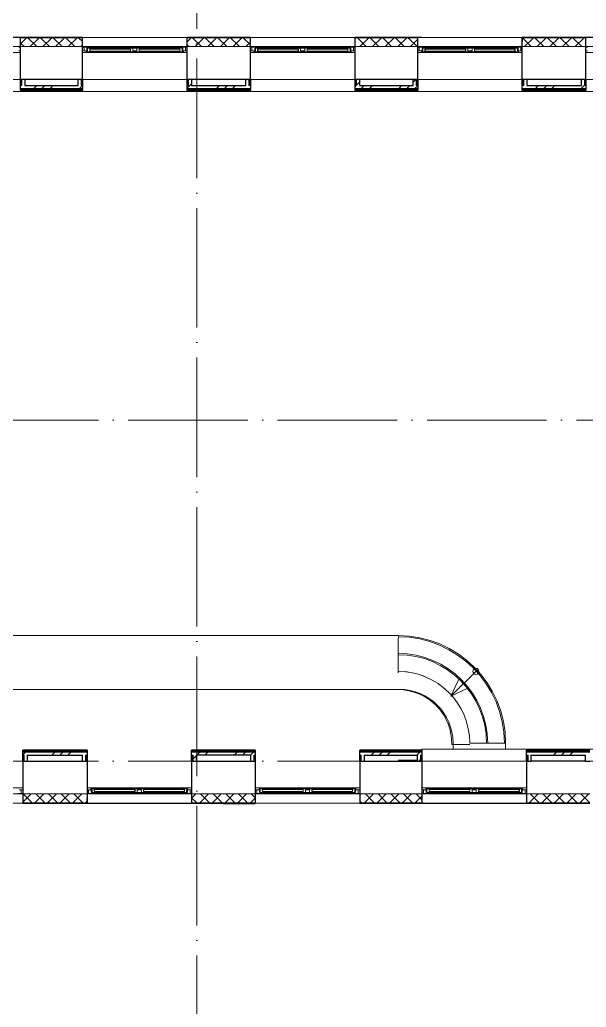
# Model space of a CAD drawing. Header units: millimetres. Extents: x -586848 to 520591, y -385801 to 675781.
# Drawn here: x 145707 to 155188, y 645554 to 662072 of the extents above; entities that cross this region are included whole.
import ezdxf

# ---------------------------------------------------------------- set-up
doc = ezdxf.new("R2010")
doc.units = ezdxf.units.MM
doc.linetypes.add('ADSK_Линия сетки', pattern=[25, 20, -2.5, 0, -2.5])
for name, color, linetype, lineweight in [('_ Окна', 7, 'Continuous', 9), ('Аннотация', 7, 'Continuous', 18), ('Лестницы', 252, 'Continuous', 9), ('Линии', 7, 'Continuous', 9), ('Ограждение', 252, 'Continuous', 9), ('Окна', 252, 'Continuous', 9), ('Оси', 252, 'Continuous', 9), ('Перекрытие', 252, 'Continuous', 18), ('Стены внутренние', 7, 'Continuous', 18), ('Стены наружные', 7, 'Continuous', 18), ('Стены штриховка', 7, 'Continuous', 9)]:
    doc.layers.add(name, color=color, linetype=linetype, lineweight=lineweight)
doc.layers.add('Узлы', color=7, linetype='Continuous')

# ---------------------------------------------------------------- blocks, each defined once
blk = doc.blocks.new('2 этаж')
at = {"layer": '_ Окна', "color": 251, "true_color": 0x636466}
for p, q in [((146521, 28901), (146496, 28901)), ((146496, 28843), (146521, 28843)), ((147586, 28901), (147561, 28901)), ((147561, 28843), (147586, 28843)), ((147586, 28843), (147586, 28901)), ((147684, 28867), (147681, 28867)), ((147681, 28867), (147681, 28835)), ((147681, 28835), (147684, 28835)), ((148361, 28867), (147684, 28867)), ((147684, 28867), (147684, 28835)), ((147684, 28835), (147684, 28867)), ((147684, 28835), (148361, 28835)), ((148361, 28835), (148361, 28867)), ((148361, 28867), (148361, 28835)), ((148364, 28867), (148361, 28867)), ((148361, 28835), (148364, 28835)), ((148364, 28835), (148364, 28867)), ((148511, 28867), (148508, 28867)), ((148508, 28867), (148508, 28835)), ((148508, 28835), (148511, 28835)), ((149188, 28867), (148511, 28867)), ((148511, 28867), (148511, 28835)), ((148511, 28835), (148511, 28867)), ((148511, 28835), (149188, 28835)), ((149188, 28835), (149188, 28867)), ((149188, 28867), (149188, 28835)), ((149191, 28867), (149188, 28867)), ((149188, 28835), (149191, 28835)), ((149191, 28835), (149191, 28867)), ((149311, 28901), (149286, 28901)), ((149286, 28901), (149286, 28843)), ((149286, 28843), (149311, 28843)), ((150396, 28901), (150371, 28901)), ((150371, 28843), (150396, 28843)), ((150396, 28843), (150396, 28901)), ((150494, 28867), (150491, 28867)), ((150491, 28867), (150491, 28835)), ((150491, 28835), (150494, 28835)), ((151171, 28867), (150494, 28867)), ((150494, 28867), (150494, 28835)), ((150494, 28835), (150494, 28867)), ((150494, 28835), (151171, 28835)), ((151171, 28835), (151171, 28867)), ((151171, 28867), (151171, 28835)), ((151174, 28867), (151171, 28867)), ((151171, 28835), (151174, 28835)), ((151174, 28835), (151174, 28867)), ((151321, 28867), (151318, 28867)), ((151318, 28867), (151318, 28835)), ((151318, 28835), (151321, 28835)), ((151998, 28867), (151321, 28867)), ((151321, 28867), (151321, 28835)), ((151321, 28835), (151321, 28867)), ((151321, 28835), (151998, 28835)), ((151998, 28835), (151998, 28867)), ((151998, 28867), (151998, 28835)), ((152001, 28867), (151998, 28867)), ((151998, 28835), (152001, 28835)), ((152001, 28835), (152001, 28867)), ((152121, 28901), (152096, 28901)), ((152096, 28901), (152096, 28843)), ((152096, 28843), (152121, 28843)), ((153196, 28901), (153171, 28901)), ((153171, 28843), (153196, 28843)), ((153196, 28843), (153196, 28901)), ((153294, 28867), (153291, 28867)), ((153291, 28867), (153291, 28835)), ((153291, 28835), (153294, 28835)), ((153971, 28867), (153294, 28867)), ((153294, 28867), (153294, 28835)), ((153294, 28835), (153294, 28867)), ((153294, 28835), (153971, 28835)), ((153971, 28835), (153971, 28867)), ((153971, 28867), (153971, 28835)), ((153974, 28867), (153971, 28867)), ((153971, 28835), (153974, 28835)), ((153974, 28835), (153974, 28867)), ((154121, 28867), (154118, 28867)), ((154118, 28867), (154118, 28835)), ((154118, 28835), (154121, 28835)), ((154798, 28867), (154121, 28867)), ((154121, 28867), (154121, 28835)), ((154121, 28835), (154121, 28867)), ((154121, 28835), (154798, 28835)), ((154798, 28835), (154798, 28867)), ((154798, 28867), (154798, 28835)), ((154801, 28867), (154798, 28867)), ((154798, 28835), (154801, 28835)), ((154801, 28835), (154801, 28867)), ((154921, 28901), (154896, 28901)), ((154896, 28901), (154896, 28843)), ((154896, 28843), (154921, 28843)), ((156011, 28901), (155986, 28901)), ((155986, 28843), (156011, 28843)), ((146561, 16479), (146536, 16479)), ((146536, 16479), (146536, 16421)), ((146536, 16421), (146561, 16421)), ((147661, 16479), (147636, 16479)), ((147636, 16421), (147661, 16421)), ((147661, 16421), (147661, 16479)), ((147759, 16487), (147756, 16487)), ((147756, 16487), (147756, 16455)), ((147756, 16455), (147759, 16455)), ((148436, 16487), (147759, 16487)), ((147759, 16487), (147759, 16455)), ((147759, 16455), (147759, 16487)), ((147759, 16455), (148436, 16455)), ((148436, 16455), (148436, 16487)), ((148436, 16487), (148436, 16455)), ((148439, 16487), (148436, 16487)), ((148436, 16455), (148439, 16455)), ((148439, 16455), (148439, 16487)), ((148586, 16487), (148583, 16487)), ((148583, 16487), (148583, 16455)), ((148583, 16455), (148586, 16455)), ((149263, 16487), (148586, 16487)), ((148586, 16487), (148586, 16455)), ((148586, 16455), (148586, 16487)), ((148586, 16455), (149263, 16455)), ((149263, 16455), (149263, 16487)), ((149263, 16487), (149263, 16455)), ((149266, 16487), (149263, 16487)), ((149263, 16455), (149266, 16455)), ((149266, 16455), (149266, 16487)), ((149386, 16479), (149361, 16479)), ((149361, 16479), (149361, 16421)), ((149361, 16421), (149386, 16421)), ((150476, 16479), (150451, 16479)), ((150451, 16421), (150476, 16421)), ((150476, 16421), (150476, 16479)), ((150574, 16487), (150571, 16487)), ((150571, 16487), (150571, 16455)), ((150571, 16455), (150574, 16455)), ((151251, 16487), (150574, 16487)), ((150574, 16487), (150574, 16455)), ((150574, 16455), (150574, 16487)), ((150574, 16455), (151251, 16455)), ((151251, 16455), (151251, 16487)), ((151251, 16487), (151251, 16455)), ((151254, 16487), (151251, 16487)), ((151251, 16455), (151254, 16455)), ((151254, 16455), (151254, 16487)), ((151401, 16487), (151398, 16487)), ((151398, 16487), (151398, 16455)), ((151398, 16455), (151401, 16455)), ((152078, 16487), (151401, 16487)), ((151401, 16487), (151401, 16455)), ((151401, 16455), (151401, 16487)), ((151401, 16455), (152078, 16455)), ((152078, 16455), (152078, 16487)), ((152078, 16487), (152078, 16455)), ((152081, 16487), (152078, 16487)), ((152078, 16455), (152081, 16455)), ((152081, 16455), (152081, 16487)), ((152201, 16479), (152176, 16479)), ((152176, 16479), (152176, 16421)), ((152176, 16421), (152201, 16421)), ((153266, 16479), (153241, 16479)), ((153241, 16421), (153266, 16421)), ((153266, 16421), (153266, 16479)), ((153364, 16487), (153361, 16487)), ((153361, 16487), (153361, 16455)), ((153361, 16455), (153364, 16455)), ((154041, 16487), (153364, 16487)), ((153364, 16487), (153364, 16455)), ((153364, 16455), (153364, 16487)), ((153364, 16455), (154041, 16455)), ((154041, 16455), (154041, 16487)), ((154041, 16487), (154041, 16455)), ((154044, 16487), (154041, 16487)), ((154041, 16455), (154044, 16455)), ((154044, 16455), (154044, 16487)), ((154191, 16487), (154188, 16487)), ((154188, 16487), (154188, 16455)), ((154188, 16455), (154191, 16455)), ((154868, 16487), (154191, 16487)), ((154191, 16487), (154191, 16455)), ((154191, 16455), (154191, 16487)), ((154191, 16455), (154868, 16455)), ((154868, 16455), (154868, 16487)), ((154868, 16487), (154868, 16455)), ((154871, 16487), (154868, 16487)), ((154868, 16455), (154871, 16455)), ((154871, 16455), (154871, 16487)), ((154991, 16479), (154966, 16479)), ((154966, 16479), (154966, 16421)), ((154966, 16421), (154991, 16421))]:
    blk.add_line(p, q, dxfattribs=at)
at = {"layer": '_ Окна', "color": 251, "lineweight": 18, "true_color": 0x636466}
for p, q in [((147645, 28901), (147586, 28901)), ((147586, 28901), (147586, 28843)), ((147586, 28843), (147624, 28843)), ((147644, 28843), (147624, 28843)), ((147624, 28843), (147624, 28826)), ((147624, 28826), (147680, 28826)), ((147632, 28843), (147632, 28884)), ((147632, 28884), (147644, 28884)), ((147644, 28884), (147644, 28843)), ((147694, 28884), (147644, 28884)), ((147650, 28884), (147645, 28901)), ((147680, 28826), (147681, 28827)), ((147681, 28835), (147681, 28867)), ((147681, 28867), (147699, 28867)), ((147699, 28835), (147681, 28835)), ((147681, 28827), (147682, 28826)), ((147682, 28826), (147697, 28826)), ((147699, 28867), (147694, 28884)), ((147697, 28826), (147699, 28835)), ((148351, 28884), (148346, 28867)), ((148346, 28867), (148364, 28867)), ((148364, 28835), (148346, 28835)), ((148346, 28835), (148348, 28826)), ((148348, 28826), (148363, 28826)), ((148401, 28884), (148351, 28884)), ((148363, 28826), (148364, 28827)), ((148364, 28867), (148364, 28835)), ((148364, 28827), (148365, 28826)), ((148365, 28826), (148421, 28826)), ((148401, 28843), (148401, 28884)), ((148421, 28843), (148401, 28843)), ((148421, 28826), (148421, 28843)), ((148471, 28843), (148451, 28843)), ((148451, 28843), (148451, 28826)), ((148451, 28826), (148507, 28826)), ((148471, 28884), (148471, 28843)), ((148521, 28884), (148471, 28884)), ((148507, 28826), (148508, 28827)), ((148508, 28835), (148508, 28867)), ((148508, 28867), (148526, 28867)), ((148526, 28835), (148508, 28835)), ((148508, 28827), (148509, 28826)), ((148509, 28826), (148524, 28826)), ((148526, 28867), (148521, 28884)), ((148524, 28826), (148526, 28835)), ((149178, 28884), (149173, 28867)), ((149173, 28867), (149191, 28867)), ((149191, 28835), (149173, 28835)), ((149173, 28835), (149175, 28826)), ((149175, 28826), (149190, 28826)), ((149228, 28884), (149178, 28884)), ((149190, 28826), (149191, 28827)), ((149191, 28867), (149191, 28835)), ((149191, 28827), (149192, 28826)), ((149192, 28826), (149248, 28826)), ((149227, 28901), (149222, 28884)), ((149286, 28901), (149227, 28901)), ((149228, 28843), (149228, 28884)), ((149228, 28884), (149240, 28884)), ((149248, 28843), (149228, 28843)), ((149240, 28884), (149240, 28843)), ((149248, 28826), (149248, 28843)), ((149248, 28843), (149286, 28843)), ((149286, 28843), (149286, 28901)), ((150455, 28901), (150396, 28901)), ((150396, 28901), (150396, 28843)), ((150396, 28843), (150434, 28843)), ((150454, 28843), (150434, 28843)), ((150434, 28843), (150434, 28826)), ((150434, 28826), (150490, 28826)), ((150442, 28843), (150442, 28884)), ((150442, 28884), (150454, 28884)), ((150454, 28884), (150454, 28843)), ((150504, 28884), (150454, 28884)), ((150460, 28884), (150455, 28901)), ((150490, 28826), (150491, 28827)), ((150491, 28835), (150491, 28867)), ((150491, 28867), (150509, 28867)), ((150509, 28835), (150491, 28835)), ((150491, 28827), (150492, 28826)), ((150492, 28826), (150507, 28826)), ((150509, 28867), (150504, 28884)), ((150507, 28826), (150509, 28835)), ((151161, 28884), (151156, 28867)), ((151156, 28867), (151174, 28867)), ((151174, 28835), (151156, 28835)), ((151156, 28835), (151158, 28826)), ((151158, 28826), (151173, 28826)), ((151211, 28884), (151161, 28884)), ((151173, 28826), (151174, 28827)), ((151174, 28867), (151174, 28835)), ((151174, 28827), (151175, 28826)), ((151175, 28826), (151231, 28826)), ((151211, 28843), (151211, 28884)), ((151231, 28843), (151211, 28843)), ((151231, 28826), (151231, 28843)), ((151281, 28843), (151261, 28843)), ((151261, 28843), (151261, 28826)), ((151261, 28826), (151317, 28826)), ((151281, 28884), (151281, 28843)), ((151331, 28884), (151281, 28884)), ((151317, 28826), (151318, 28827)), ((151318, 28835), (151318, 28867)), ((151318, 28867), (151336, 28867)), ((151336, 28835), (151318, 28835)), ((151318, 28827), (151319, 28826)), ((151319, 28826), (151334, 28826)), ((151336, 28867), (151331, 28884)), ((151334, 28826), (151336, 28835)), ((151988, 28884), (151983, 28867)), ((151983, 28867), (152001, 28867)), ((152001, 28835), (151983, 28835)), ((151983, 28835), (151985, 28826)), ((151985, 28826), (152000, 28826)), ((152038, 28884), (151988, 28884)), ((152000, 28826), (152001, 28827)), ((152001, 28867), (152001, 28835)), ((152001, 28827), (152002, 28826)), ((152002, 28826), (152058, 28826)), ((152037, 28901), (152032, 28884)), ((152096, 28901), (152037, 28901)), ((152038, 28843), (152038, 28884)), ((152038, 28884), (152050, 28884)), ((152058, 28843), (152038, 28843)), ((152050, 28884), (152050, 28843)), ((152058, 28826), (152058, 28843)), ((152058, 28843), (152096, 28843)), ((152096, 28843), (152096, 28901)), ((153255, 28901), (153196, 28901)), ((153196, 28901), (153196, 28843)), ((153196, 28843), (153234, 28843)), ((153254, 28843), (153234, 28843)), ((153234, 28843), (153234, 28826)), ((153234, 28826), (153290, 28826)), ((153242, 28843), (153242, 28884)), ((153242, 28884), (153254, 28884)), ((153254, 28884), (153254, 28843)), ((153304, 28884), (153254, 28884)), ((153260, 28884), (153255, 28901)), ((153290, 28826), (153291, 28827)), ((153291, 28835), (153291, 28867)), ((153291, 28867), (153309, 28867)), ((153309, 28835), (153291, 28835)), ((153291, 28827), (153292, 28826)), ((153292, 28826), (153307, 28826)), ((153309, 28867), (153304, 28884)), ((153307, 28826), (153309, 28835)), ((153961, 28884), (153956, 28867)), ((153956, 28867), (153974, 28867)), ((153974, 28835), (153956, 28835)), ((153956, 28835), (153958, 28826)), ((153958, 28826), (153973, 28826)), ((154011, 28884), (153961, 28884)), ((153973, 28826), (153974, 28827)), ((153974, 28867), (153974, 28835)), ((153974, 28827), (153975, 28826)), ((153975, 28826), (154031, 28826)), ((154011, 28843), (154011, 28884)), ((154031, 28843), (154011, 28843)), ((154031, 28826), (154031, 28843)), ((154081, 28843), (154061, 28843)), ((154061, 28843), (154061, 28826)), ((154061, 28826), (154117, 28826)), ((154081, 28884), (154081, 28843)), ((154131, 28884), (154081, 28884)), ((154117, 28826), (154118, 28827)), ((154118, 28835), (154118, 28867)), ((154118, 28867), (154136, 28867)), ((154136, 28835), (154118, 28835)), ((154118, 28827), (154119, 28826)), ((154119, 28826), (154134, 28826)), ((154136, 28867), (154131, 28884)), ((154134, 28826), (154136, 28835)), ((154788, 28884), (154783, 28867)), ((154783, 28867), (154801, 28867)), ((154801, 28835), (154783, 28835)), ((154783, 28835), (154785, 28826)), ((154785, 28826), (154800, 28826)), ((154838, 28884), (154788, 28884)), ((154800, 28826), (154801, 28827)), ((154801, 28867), (154801, 28835)), ((154801, 28827), (154802, 28826)), ((154802, 28826), (154858, 28826)), ((154837, 28901), (154832, 28884)), ((154896, 28901), (154837, 28901)), ((154838, 28843), (154838, 28884)), ((154838, 28884), (154850, 28884)), ((154858, 28843), (154838, 28843)), ((154850, 28884), (154850, 28843)), ((154858, 28826), (154858, 28843)), ((154858, 28843), (154896, 28843)), ((154896, 28843), (154896, 28901)), ((146477, 16421), (146536, 16421)), ((146536, 16479), (146498, 16479)), ((146536, 16421), (146536, 16479)), ((147699, 16479), (147661, 16479)), ((147661, 16479), (147661, 16421)), ((147661, 16421), (147720, 16421)), ((147755, 16496), (147699, 16496)), ((147699, 16496), (147699, 16479)), ((147699, 16479), (147719, 16479)), ((147707, 16438), (147707, 16479)), ((147719, 16438), (147707, 16438)), ((147719, 16479), (147719, 16438)), ((147719, 16438), (147769, 16438)), ((147720, 16421), (147725, 16438)), ((147756, 16495), (147755, 16496)), ((147757, 16496), (147756, 16495)), ((147756, 16455), (147756, 16487)), ((147756, 16487), (147774, 16487)), ((147774, 16455), (147756, 16455)), ((147772, 16496), (147757, 16496)), ((147769, 16438), (147774, 16455)), ((147774, 16487), (147772, 16496)), ((148423, 16496), (148421, 16487)), ((148421, 16487), (148439, 16487)), ((148439, 16455), (148421, 16455)), ((148421, 16455), (148426, 16438)), ((148438, 16496), (148423, 16496)), ((148426, 16438), (148476, 16438)), ((148439, 16495), (148438, 16496)), ((148440, 16496), (148439, 16495)), ((148439, 16487), (148439, 16455)), ((148496, 16496), (148440, 16496)), ((148476, 16438), (148476, 16479)), ((148476, 16479), (148496, 16479)), ((148496, 16479), (148496, 16496)), ((148582, 16496), (148526, 16496)), ((148526, 16496), (148526, 16479)), ((148526, 16479), (148546, 16479)), ((148546, 16479), (148546, 16438)), ((148546, 16438), (148596, 16438)), ((148583, 16495), (148582, 16496)), ((148584, 16496), (148583, 16495)), ((148583, 16455), (148583, 16487)), ((148583, 16487), (148601, 16487)), ((148601, 16455), (148583, 16455)), ((148599, 16496), (148584, 16496)), ((148596, 16438), (148601, 16455)), ((148601, 16487), (148599, 16496)), ((149250, 16496), (149248, 16487)), ((149248, 16487), (149266, 16487)), ((149266, 16455), (149248, 16455)), ((149248, 16455), (149253, 16438)), ((149265, 16496), (149250, 16496)), ((149253, 16438), (149303, 16438)), ((149266, 16495), (149265, 16496)), ((149267, 16496), (149266, 16495)), ((149266, 16487), (149266, 16455)), ((149323, 16496), (149267, 16496)), ((149297, 16438), (149302, 16421)), ((149302, 16421), (149361, 16421)), ((149303, 16438), (149303, 16479)), ((149303, 16479), (149323, 16479)), ((149315, 16438), (149303, 16438)), ((149315, 16479), (149315, 16438)), ((149323, 16479), (149323, 16496)), ((149361, 16479), (149323, 16479)), ((149361, 16421), (149361, 16479)), ((150514, 16479), (150476, 16479)), ((150476, 16479), (150476, 16421)), ((150476, 16421), (150535, 16421)), ((150570, 16496), (150514, 16496)), ((150514, 16496), (150514, 16479)), ((150514, 16479), (150534, 16479)), ((150522, 16438), (150522, 16479)), ((150534, 16438), (150522, 16438)), ((150534, 16479), (150534, 16438)), ((150534, 16438), (150584, 16438)), ((150535, 16421), (150540, 16438)), ((150571, 16495), (150570, 16496)), ((150572, 16496), (150571, 16495)), ((150571, 16455), (150571, 16487)), ((150571, 16487), (150589, 16487)), ((150589, 16455), (150571, 16455)), ((150587, 16496), (150572, 16496)), ((150584, 16438), (150589, 16455)), ((150589, 16487), (150587, 16496)), ((151238, 16496), (151236, 16487)), ((151236, 16487), (151254, 16487)), ((151254, 16455), (151236, 16455)), ((151236, 16455), (151241, 16438)), ((151253, 16496), (151238, 16496)), ((151241, 16438), (151291, 16438)), ((151254, 16495), (151253, 16496)), ((151255, 16496), (151254, 16495)), ((151254, 16487), (151254, 16455)), ((151311, 16496), (151255, 16496)), ((151291, 16438), (151291, 16479)), ((151291, 16479), (151311, 16479)), ((151311, 16479), (151311, 16496)), ((151397, 16496), (151341, 16496)), ((151341, 16496), (151341, 16479)), ((151341, 16479), (151361, 16479)), ((151361, 16479), (151361, 16438)), ((151361, 16438), (151411, 16438)), ((151398, 16495), (151397, 16496)), ((151399, 16496), (151398, 16495)), ((151398, 16455), (151398, 16487)), ((151398, 16487), (151416, 16487)), ((151416, 16455), (151398, 16455)), ((151414, 16496), (151399, 16496)), ((151411, 16438), (151416, 16455)), ((151416, 16487), (151414, 16496)), ((152065, 16496), (152063, 16487)), ((152063, 16487), (152081, 16487)), ((152081, 16455), (152063, 16455)), ((152063, 16455), (152068, 16438)), ((152080, 16496), (152065, 16496)), ((152068, 16438), (152118, 16438)), ((152081, 16495), (152080, 16496)), ((152082, 16496), (152081, 16495)), ((152081, 16487), (152081, 16455)), ((152138, 16496), (152082, 16496)), ((152112, 16438), (152117, 16421)), ((152117, 16421), (152176, 16421)), ((152118, 16438), (152118, 16479)), ((152118, 16479), (152138, 16479)), ((152130, 16438), (152118, 16438)), ((152130, 16479), (152130, 16438)), ((152138, 16479), (152138, 16496)), ((152176, 16479), (152138, 16479)), ((152176, 16421), (152176, 16479)), ((153304, 16479), (153266, 16479)), ((153266, 16479), (153266, 16421)), ((153266, 16421), (153325, 16421)), ((153360, 16496), (153304, 16496)), ((153304, 16496), (153304, 16479)), ((153304, 16479), (153324, 16479)), ((153312, 16438), (153312, 16479)), ((153324, 16438), (153312, 16438)), ((153324, 16479), (153324, 16438)), ((153324, 16438), (153374, 16438)), ((153325, 16421), (153330, 16438)), ((153361, 16495), (153360, 16496)), ((153362, 16496), (153361, 16495)), ((153361, 16455), (153361, 16487)), ((153361, 16487), (153379, 16487)), ((153379, 16455), (153361, 16455)), ((153377, 16496), (153362, 16496)), ((153374, 16438), (153379, 16455)), ((153379, 16487), (153377, 16496)), ((154028, 16496), (154026, 16487)), ((154026, 16487), (154044, 16487)), ((154044, 16455), (154026, 16455)), ((154026, 16455), (154031, 16438)), ((154043, 16496), (154028, 16496)), ((154031, 16438), (154081, 16438)), ((154044, 16495), (154043, 16496)), ((154045, 16496), (154044, 16495)), ((154044, 16487), (154044, 16455)), ((154101, 16496), (154045, 16496)), ((154081, 16438), (154081, 16479)), ((154081, 16479), (154101, 16479)), ((154101, 16479), (154101, 16496)), ((154187, 16496), (154131, 16496)), ((154131, 16496), (154131, 16479)), ((154131, 16479), (154151, 16479)), ((154151, 16479), (154151, 16438)), ((154151, 16438), (154201, 16438)), ((154188, 16495), (154187, 16496)), ((154189, 16496), (154188, 16495)), ((154188, 16455), (154188, 16487)), ((154188, 16487), (154206, 16487)), ((154206, 16455), (154188, 16455)), ((154204, 16496), (154189, 16496)), ((154201, 16438), (154206, 16455)), ((154206, 16487), (154204, 16496)), ((154855, 16496), (154853, 16487)), ((154853, 16487), (154871, 16487)), ((154871, 16455), (154853, 16455)), ((154853, 16455), (154858, 16438)), ((154870, 16496), (154855, 16496)), ((154858, 16438), (154908, 16438)), ((154871, 16495), (154870, 16496)), ((154872, 16496), (154871, 16495)), ((154871, 16487), (154871, 16455)), ((154928, 16496), (154872, 16496)), ((154902, 16438), (154907, 16421)), ((154907, 16421), (154966, 16421)), ((154908, 16438), (154908, 16479)), ((154908, 16479), (154928, 16479)), ((154920, 16438), (154908, 16438)), ((154920, 16479), (154920, 16438)), ((154928, 16479), (154928, 16496)), ((154966, 16479), (154928, 16479)), ((154966, 16421), (154966, 16479))]:
    blk.add_line(p, q, dxfattribs=at)
at = {"layer": 'Аннотация', "color": 251, "lineweight": 20, "true_color": 0x636466}
for q in [(153853, 18318), (153999, 18173)]:
    blk.add_line((153727, 18046), q, dxfattribs=at)
blk.add_circle((154143, 18462), 50, dxfattribs=at)
at = {"layer": 'Лестницы', "color": 251, "true_color": 0x636466}
for radius, start, end in [(1800, 0, 90), (1780, 0, 89.8388), (1500, 0, 90), (1480, 0, 90), (1200, 81.6338, 83.6422), (1200, 74.9412, 77.224), (1200, 68.488, 70.6478), (1200, 62.115, 63.3465), (1200, 54.0241, 55.7661), (1200, 47.1291, 49.3736), (1200, 40.6264, 42.8709), (1200, 34.2339, 35.9759), (1200, 26.6535, 27.885), (1200, 19.3522, 21.512), (1200, 12.776, 15.0588), (1200, 6.3578, 8.3662)]:
    blk.add_arc((152841, 17261), radius, start, end, dxfattribs=at)
at = {"layer": 'Линии', "color": 251, "ltscale": 100, "true_color": 0x636466}
for p, q in [((152841, 18436), (152841, 19016)), ((154041, 17236), (153741, 17236)), ((154641, 17236), (154641, 17161))]:
    blk.add_line(p, q, dxfattribs=at)
at = {"layer": 'Линии', "color": 251, "true_color": 0x636466}
blk.add_arc((152841, 17256), 900, 358.7267, 90, dxfattribs=at)
at = {"layer": 'Ограждение', "color": 251, "true_color": 0x636466}
for p, q in [((146521, 28811), (144771, 28811)), ((149311, 28811), (147561, 28811)), ((152121, 28811), (150371, 28811)), ((154921, 28811), (153171, 28811)), ((157736, 28811), (155986, 28811)), ((146521, 28361), (144771, 28361)), ((149311, 28361), (147561, 28361)), ((152121, 28361), (150371, 28361)), ((154921, 28361), (153171, 28361)), ((157736, 28361), (155986, 28361)), ((158366, 28161), (138751, 28161)), ((146521, 28161), (144771, 28161)), ((146521, 28181), (146521, 28161)), ((147561, 28161), (147561, 28181)), ((149311, 28161), (147561, 28161)), ((149311, 28181), (149311, 28161)), ((150371, 28161), (150371, 28181)), ((152121, 28161), (150371, 28161)), ((152121, 28181), (152121, 28161)), ((153171, 28161), (153171, 28181)), ((154921, 28161), (153171, 28161)), ((154921, 28181), (154921, 28161)), ((155986, 28161), (155986, 28181)), ((157736, 28161), (155986, 28161)), ((152841, 19061), (139936, 19061)), ((152846, 19044), (152841, 19044)), ((152841, 19029), (152846, 19029)), ((152846, 19044), (152846, 19029)), ((152841, 18161), (138751, 18161)), ((153241, 17141), (153241, 17161)), ((153241, 17161), (158366, 17161)), ((153241, 17141), (153241, 17161)), ((153241, 17161), (154991, 17161)), ((154991, 17161), (154991, 17141)), ((153241, 16961), (154991, 16961)), ((146561, 16511), (144811, 16511)), ((149386, 16511), (147636, 16511)), ((152201, 16511), (150451, 16511)), ((153241, 16511), (154991, 16511))]:
    blk.add_line(p, q, dxfattribs=at)
at = {"layer": 'Окна', "color": 251, "true_color": 0x636466}
for p, q in [((149227, 28901), (147645, 28901)), ((147680, 28826), (147682, 28826)), ((148351, 28884), (147694, 28884)), ((147697, 28826), (148348, 28826)), ((148363, 28826), (148365, 28826)), ((148401, 28884), (148471, 28884)), ((148421, 28843), (148451, 28843)), ((148451, 28826), (148421, 28826)), ((148507, 28826), (148509, 28826)), ((149178, 28884), (148521, 28884)), ((148524, 28826), (149175, 28826)), ((149190, 28826), (149192, 28826)), ((152037, 28901), (150455, 28901)), ((150490, 28826), (150492, 28826)), ((151161, 28884), (150504, 28884)), ((150507, 28826), (151158, 28826)), ((151173, 28826), (151175, 28826)), ((151211, 28884), (151281, 28884)), ((151231, 28843), (151261, 28843)), ((151261, 28826), (151231, 28826)), ((151317, 28826), (151319, 28826)), ((151988, 28884), (151331, 28884)), ((151334, 28826), (151985, 28826)), ((152000, 28826), (152002, 28826)), ((154837, 28901), (153255, 28901)), ((153290, 28826), (153292, 28826)), ((153961, 28884), (153304, 28884)), ((153307, 28826), (153958, 28826)), ((153973, 28826), (153975, 28826)), ((154011, 28884), (154081, 28884)), ((154031, 28843), (154061, 28843)), ((154061, 28826), (154031, 28826)), ((154117, 28826), (154119, 28826)), ((154788, 28884), (154131, 28884)), ((154134, 28826), (154785, 28826)), ((154800, 28826), (154802, 28826)), ((147720, 16421), (149302, 16421)), ((147757, 16496), (147755, 16496)), ((147769, 16438), (148426, 16438)), ((148423, 16496), (147772, 16496)), ((148440, 16496), (148438, 16496)), ((148546, 16438), (148476, 16438)), ((148496, 16496), (148526, 16496)), ((148526, 16479), (148496, 16479)), ((148584, 16496), (148582, 16496)), ((148596, 16438), (149253, 16438)), ((149250, 16496), (148599, 16496)), ((149267, 16496), (149265, 16496)), ((150535, 16421), (152117, 16421)), ((150572, 16496), (150570, 16496)), ((150584, 16438), (151241, 16438)), ((151238, 16496), (150587, 16496)), ((151255, 16496), (151253, 16496)), ((151361, 16438), (151291, 16438)), ((151311, 16496), (151341, 16496)), ((151341, 16479), (151311, 16479)), ((151399, 16496), (151397, 16496)), ((151411, 16438), (152068, 16438)), ((152065, 16496), (151414, 16496)), ((152082, 16496), (152080, 16496)), ((153325, 16421), (154907, 16421)), ((153362, 16496), (153360, 16496)), ((153374, 16438), (154031, 16438)), ((154028, 16496), (153377, 16496)), ((154045, 16496), (154043, 16496)), ((154151, 16438), (154081, 16438)), ((154101, 16496), (154131, 16496)), ((154131, 16479), (154101, 16479)), ((154189, 16496), (154187, 16496)), ((154201, 16438), (154858, 16438)), ((154855, 16496), (154204, 16496)), ((154872, 16496), (154870, 16496))]:
    blk.add_line(p, q, dxfattribs=at)
at = {"layer": 'Оси', "color": 251, "linetype": 'ADSK_Линия сетки', "ltscale": 100, "true_color": 0x636466}
for p, q in [((149476, 33711), (149476, -32265)), ((165326, 28361), (93604, 28361)), ((165326, 22661), (93566, 22661)), ((165326, 16961), (93604, 16961))]:
    blk.add_line(p, q, dxfattribs=at)
at = {"layer": 'Перекрытие', "color": 251, "ltscale": 100, "true_color": 0x636466}
for p, q in [((152861, 18161), (152841, 18161)), ((153761, 17161), (153761, 17261)), ((154641, 17261), (154041, 17261)), ((154641, 17161), (154641, 17261))]:
    blk.add_line(p, q, dxfattribs=at)
at = {"layer": 'Перекрытие', "color": 251, "true_color": 0x636466}
for centre, radius in [((152841, 17261), 1200), ((152861, 17261), 900)]:
    blk.add_arc(centre, radius, 0, 90, dxfattribs=at)
at = {"layer": 'Стены внутренние', "color": 251, "true_color": 0x636466}
for p, q in [((137721, 28911), (161826, 28911)), ((144771, 29063), (146521, 29063)), ((147561, 29063), (149311, 29063)), ((150371, 29063), (152121, 29063)), ((153171, 29063), (154921, 29063)), ((155986, 29063), (157736, 29063)), ((138076, 16411), (150451, 16411)), ((143761, 16411), (149386, 16411)), ((156051, 16411), (149386, 16411)), ((146561, 16259), (144811, 16259)), ((149386, 16259), (147636, 16259)), ((152201, 16259), (150451, 16259)), ((154991, 16259), (153241, 16259))]:
    blk.add_line(p, q, dxfattribs=at)
at = {"layer": 'Стены внутренние', "color": 251, "lineweight": 30, "true_color": 0x636466}
for p, q in [((146521, 28361), (146521, 29063)), ((146521, 29063), (147561, 29063)), ((147561, 28361), (147561, 29063)), ((149311, 28361), (149311, 29063)), ((149311, 29063), (150371, 29063)), ((150371, 28361), (150371, 29063)), ((152121, 28361), (152121, 29063)), ((152121, 29063), (153171, 29063)), ((153171, 28361), (153171, 29063)), ((154921, 28361), (154921, 29063)), ((154921, 29063), (155986, 29063)), ((155986, 28361), (155986, 29063)), ((147486, 28361), (146596, 28361)), ((150296, 28361), (149386, 28361)), ((153096, 28361), (152196, 28361)), ((155911, 28361), (154996, 28361)), ((146561, 16961), (146561, 16259)), ((146636, 16961), (147561, 16961)), ((147636, 16961), (147636, 16259)), ((149386, 16961), (149386, 16259)), ((149461, 16961), (150376, 16961)), ((150451, 16961), (150451, 16259)), ((152201, 16961), (152201, 16259)), ((152276, 16961), (153166, 16961)), ((153241, 16961), (153241, 16259)), ((154991, 16961), (154991, 16259)), ((155976, 16961), (155066, 16961)), ((147096, 16259), (147636, 16259)), ((150451, 16259), (149386, 16259)), ((152201, 16259), (153241, 16259)), ((154991, 16259), (156051, 16259))]:
    blk.add_line(p, q, dxfattribs=at)
at = {"layer": 'Стены внутренние', "color": 251, "linetype": 'Continuous', "lineweight": 9, "true_color": 0x636466}
for p, q in [((146521, 28959), (146623, 29061)), ((146583, 28911), (146521, 28972)), ((146795, 28911), (146645, 29061)), ((146685, 28911), (146835, 29061)), ((147007, 28911), (146857, 29061)), ((146897, 28911), (147047, 29061)), ((146991, 29063), (146990, 29061)), ((147219, 28911), (147069, 29061)), ((147082, 29061), (147081, 29063)), ((147109, 28911), (147259, 29061)), ((147431, 28911), (147281, 29061)), ((147322, 28911), (147472, 29061)), ((147559, 28995), (147493, 29061)), ((147534, 28911), (147561, 28938)), ((149313, 29021), (149311, 29017)), ((149340, 28911), (149311, 28940)), ((149313, 28993), (149381, 29061)), ((149552, 28911), (149402, 29061)), ((149443, 28911), (149593, 29061)), ((149455, 29063), (149453, 29061)), ((149765, 28911), (149615, 29061)), ((149655, 28911), (149805, 29061)), ((149977, 28911), (149827, 29061)), ((149867, 28911), (150017, 29061)), ((149898, 29061), (149897, 29063)), ((150189, 28911), (150039, 29061)), ((150079, 28911), (150229, 29061)), ((150371, 28941), (150251, 29061)), ((150291, 28911), (150369, 28988)), ((152121, 29032), (152123, 29032)), ((152123, 29045), (152138, 29061)), ((152310, 28911), (152160, 29061)), ((152201, 28911), (152351, 29061)), ((152270, 29063), (152269, 29061)), ((152362, 29061), (152360, 29063)), ((152522, 28911), (152372, 29061)), ((152413, 28911), (152563, 29061)), ((152734, 28911), (152584, 29061)), ((152625, 28911), (152775, 29061)), ((152946, 28911), (152796, 29061)), ((152837, 28911), (152987, 29061)), ((153159, 28911), (153009, 29061)), ((153049, 28911), (153169, 29031)), ((155068, 28911), (154923, 29056)), ((154958, 28911), (155108, 29061)), ((155280, 28911), (155130, 29061)), ((155170, 28911), (155320, 29061)), ((155177, 29061), (155176, 29063)), ((155492, 28911), (155342, 29061)), ((155383, 28911), (155533, 29061)), ((155704, 28911), (155554, 29061)), ((155595, 28911), (155745, 29061)), ((155916, 28911), (155766, 29061)), ((155807, 28911), (155957, 29061)), ((155984, 29055), (155978, 29061)), ((146563, 16273), (146701, 16411)), ((146717, 16261), (146567, 16411)), ((146763, 16261), (146913, 16411)), ((146929, 16261), (146779, 16411)), ((146975, 16261), (147125, 16411)), ((147141, 16261), (146991, 16411)), ((147187, 16261), (147337, 16411)), ((147353, 16261), (147203, 16411)), ((147399, 16261), (147549, 16411)), ((147565, 16261), (147415, 16411)), ((147636, 16402), (147627, 16411)), ((149386, 16338), (149459, 16411)), ((149521, 16261), (149671, 16411)), ((149687, 16261), (149537, 16411)), ((149733, 16261), (149883, 16411)), ((149899, 16261), (149749, 16411)), ((149945, 16261), (150095, 16411)), ((150111, 16261), (149961, 16411)), ((150157, 16261), (150307, 16411)), ((150323, 16261), (150173, 16411)), ((150451, 16345), (150385, 16411)), ((152201, 16395), (152216, 16411)), ((152278, 16261), (152428, 16411)), ((152444, 16261), (152294, 16411)), ((152491, 16261), (152641, 16411)), ((152656, 16261), (152506, 16411)), ((152703, 16261), (152853, 16411)), ((152869, 16261), (152719, 16411)), ((152915, 16261), (153065, 16411)), ((153081, 16261), (152931, 16411)), ((153127, 16261), (153241, 16375)), ((153239, 16315), (153143, 16411)), ((155036, 16261), (155186, 16411)), ((155202, 16261), (155052, 16411)), ((155248, 16261), (155398, 16411)), ((155414, 16261), (155264, 16411)), ((155460, 16261), (155610, 16411)), ((155626, 16261), (155476, 16411)), ((155673, 16261), (155823, 16411)), ((155838, 16261), (155688, 16411)), ((155885, 16261), (156035, 16411)), ((156049, 16262), (155901, 16411)), ((146639, 16261), (146638, 16259)), ((146848, 16259), (146847, 16261)), ((147612, 16261), (147634, 16283)), ((149474, 16261), (149386, 16349)), ((149388, 16330), (149386, 16333)), ((149454, 16261), (149453, 16259)), ((149664, 16259), (149662, 16261)), ((150369, 16261), (150451, 16342)), ((152201, 16332), (152203, 16332)), ((152232, 16261), (152203, 16290))]:
    blk.add_line(p, q, dxfattribs=at)
at = {"layer": 'Стены наружные', "color": 251, "true_color": 0x636466}
for p, q in [((144771, 29068), (147036, 29068)), ((147036, 29063), (147036, 29068)), ((152121, 29068), (153231, 29068)), ((152121, 29063), (152121, 29068)), ((152676, 29063), (152676, 29068)), ((153231, 29068), (153231, 29063)), ((155456, 29068), (158831, 29068)), ((152841, 16976), (153166, 16976)), ((147096, 16253), (146561, 16253)), ((147115, 16254), (147115, 16259)), ((149921, 16254), (147115, 16254)), ((152721, 16259), (152721, 16254)), ((155534, 16254), (152721, 16254)), ((152736, 16254), (152736, 16259)), ((153241, 16259), (153241, 16254)), ((154991, 16254), (154991, 16259)), ((155534, 16254), (155534, 16259))]:
    blk.add_line(p, q, dxfattribs=at)
at = {"layer": 'Стены наружные', "color": 251, "lineweight": 30, "true_color": 0x636466}
for p, q in [((147041, 29068), (147561, 29068)), ((147041, 29068), (147041, 29063)), ((147561, 29068), (147561, 29063)), ((149311, 29068), (149311, 29063)), ((149311, 29068), (150371, 29068)), ((150371, 29068), (150371, 29063)), ((154921, 29068), (155456, 29068)), ((154921, 29068), (154921, 29063)), ((155456, 29068), (155456, 29063)), ((146521, 28186), (146521, 28361)), ((146596, 28361), (146521, 28361)), ((146596, 28361), (146596, 28261)), ((146596, 28261), (147486, 28261)), ((147486, 28261), (147486, 28361)), ((147561, 28361), (147486, 28361)), ((147561, 28361), (147561, 28186)), ((149311, 28186), (149311, 28361)), ((149386, 28361), (149311, 28361)), ((149386, 28361), (149386, 28261)), ((149386, 28261), (150296, 28261)), ((150296, 28261), (150296, 28361)), ((150371, 28361), (150296, 28361)), ((150371, 28361), (150371, 28186)), ((152121, 28186), (152121, 28361)), ((152196, 28361), (152121, 28361)), ((152196, 28361), (152196, 28261)), ((152196, 28261), (153096, 28261)), ((153096, 28261), (153096, 28361)), ((153171, 28361), (153096, 28361)), ((153171, 28361), (153171, 28186)), ((154921, 28186), (154921, 28361)), ((154996, 28361), (154921, 28361)), ((154996, 28361), (154996, 28261)), ((154996, 28261), (155911, 28261)), ((155911, 28261), (155911, 28361)), ((155986, 28361), (155911, 28361)), ((155986, 28361), (155986, 28186)), ((146521, 28181), (146521, 28186)), ((146521, 28181), (147561, 28181)), ((147561, 28181), (147561, 28186)), ((149311, 28181), (149311, 28186)), ((149311, 28181), (150371, 28181)), ((150371, 28181), (150371, 28186)), ((152121, 28181), (152121, 28186)), ((152121, 28181), (153171, 28181)), ((153171, 28181), (153171, 28186)), ((154921, 28181), (154921, 28186)), ((154921, 28181), (155986, 28181)), ((155986, 28181), (155986, 28186)), ((147636, 17141), (146561, 17141)), ((146561, 16961), (146561, 17141)), ((146636, 17061), (147561, 17061)), ((146636, 17061), (146636, 16961)), ((147561, 16961), (147561, 17061)), ((147636, 17141), (147636, 16961)), ((150451, 17141), (149386, 17141)), ((149386, 16961), (149386, 17141)), ((150376, 17061), (149461, 17061)), ((149461, 17061), (149461, 16961)), ((150376, 16961), (150376, 17061)), ((150451, 17141), (150451, 16961)), ((153241, 17141), (152201, 17141)), ((152201, 16961), (152201, 17141)), ((152276, 17061), (153166, 17061)), ((152276, 17061), (152276, 16961)), ((153166, 16961), (153166, 17061)), ((153241, 17141), (153241, 16961)), ((156051, 17141), (154991, 17141)), ((154991, 16961), (154991, 17141)), ((155066, 17061), (155976, 17061)), ((155066, 17061), (155066, 16961)), ((155976, 16961), (155976, 17061)), ((146561, 16961), (146636, 16961)), ((147561, 16961), (147636, 16961)), ((149386, 16961), (149461, 16961)), ((150376, 16961), (150451, 16961)), ((152201, 16961), (152276, 16961)), ((153166, 16961), (153241, 16961)), ((154991, 16961), (155066, 16961)), ((155976, 16961), (156051, 16961)), ((146561, 16259), (147096, 16259)), ((146561, 16259), (146561, 16254)), ((147096, 16254), (146561, 16254)), ((147096, 16259), (147096, 16254)), ((150451, 16258), (149921, 16258)), ((149921, 16258), (149921, 16253)), ((149921, 16253), (150451, 16253)), ((150451, 16258), (150451, 16253))]:
    blk.add_line(p, q, dxfattribs=at)
at = {"layer": 'Стены наружные', "color": 251, "linetype": 'Continuous', "lineweight": 9, "true_color": 0x636466}
for p, q in [((147081, 29063), (147078, 29068)), ((149458, 29068), (149455, 29063)), ((149543, 29066), (149542, 29068)), ((149809, 29068), (149808, 29065)), ((149897, 29063), (149894, 29068)), ((155089, 29068), (155088, 29066)), ((155176, 29063), (155173, 29068)), ((146521, 28322), (146534, 28335)), ((146534, 28335), (146546, 28347)), ((146748, 28211), (146798, 28261)), ((146882, 28211), (146932, 28261)), ((147017, 28211), (147067, 28261)), ((147511, 28211), (147561, 28261)), ((147536, 28277), (147549, 28289)), ((147549, 28289), (147561, 28302)), ((149311, 28355), (149317, 28361)), ((149311, 28214), (149357, 28261)), ((149357, 28261), (149386, 28289)), ((149801, 28211), (149851, 28261)), ((149936, 28211), (149986, 28261)), ((150071, 28211), (150121, 28261)), ((150346, 28329), (150359, 28341)), ((150359, 28341), (150371, 28354)), ((152121, 28241), (152141, 28261)), ((152146, 28266), (152196, 28316)), ((152226, 28211), (152276, 28261)), ((152361, 28211), (152411, 28261)), ((152854, 28211), (152904, 28261)), ((152989, 28211), (153039, 28261)), ((153096, 28318), (153139, 28361)), ((153124, 28211), (153171, 28258)), ((154945, 28261), (154946, 28262)), ((155144, 28211), (155194, 28261)), ((155279, 28211), (155329, 28261)), ((155414, 28211), (155464, 28261)), ((155907, 28211), (155957, 28261)), ((155957, 28261), (155961, 28264)), ((146592, 28181), (146597, 28186)), ((146597, 28186), (146609, 28198)), ((146609, 28198), (146622, 28211)), ((146809, 28186), (146821, 28198)), ((146821, 28198), (146834, 28211)), ((147016, 28181), (147021, 28186)), ((147021, 28186), (147033, 28198)), ((147033, 28198), (147046, 28211)), ((147233, 28186), (147245, 28198)), ((147245, 28198), (147258, 28211)), ((147440, 28181), (147445, 28186)), ((147445, 28186), (147458, 28198)), ((147458, 28198), (147470, 28211)), ((149354, 28186), (149367, 28198)), ((149367, 28198), (149379, 28211)), ((149561, 28181), (149566, 28186)), ((149566, 28186), (149579, 28198)), ((149579, 28198), (149591, 28211)), ((149779, 28186), (149791, 28198)), ((149791, 28198), (149804, 28211)), ((149986, 28181), (149991, 28186)), ((149991, 28186), (150003, 28198)), ((150003, 28198), (150016, 28211)), ((150203, 28186), (150215, 28198)), ((150215, 28198), (150228, 28211)), ((152121, 28195), (152124, 28198)), ((152124, 28198), (152137, 28211)), ((152324, 28186), (152337, 28198)), ((152337, 28198), (152349, 28211)), ((152531, 28181), (152536, 28186)), ((152536, 28186), (152549, 28198)), ((152549, 28198), (152561, 28211)), ((152748, 28186), (152761, 28198)), ((152761, 28198), (152773, 28211)), ((152955, 28181), (152960, 28186)), ((152960, 28186), (152973, 28198)), ((152973, 28198), (152985, 28211)), ((155077, 28181), (155082, 28186)), ((155082, 28186), (155094, 28198)), ((155094, 28198), (155107, 28211)), ((155294, 28186), (155306, 28198)), ((155306, 28198), (155319, 28211)), ((155501, 28181), (155506, 28186)), ((155506, 28186), (155519, 28198)), ((155519, 28198), (155531, 28211)), ((155718, 28186), (155731, 28198)), ((155731, 28198), (155743, 28211)), ((155925, 28181), (155930, 28186)), ((155930, 28186), (155943, 28198)), ((155943, 28198), (155955, 28211)), ((146561, 17119), (146565, 17123)), ((146561, 17068), (146604, 17111)), ((146565, 17123), (146577, 17136)), ((146577, 17136), (146582, 17141)), ((146765, 17111), (146777, 17123)), ((146777, 17123), (146790, 17136)), ((146977, 17111), (146989, 17123)), ((146989, 17123), (147002, 17136)), ((147002, 17136), (147007, 17141)), ((147047, 17061), (147097, 17111)), ((147182, 17061), (147232, 17111)), ((147189, 17111), (147201, 17123)), ((147201, 17123), (147214, 17136)), ((147317, 17061), (147367, 17111)), ((147401, 17111), (147413, 17123)), ((147413, 17123), (147426, 17136)), ((147426, 17136), (147431, 17141)), ((147613, 17111), (147626, 17123)), ((147626, 17123), (147636, 17134)), ((149386, 17109), (149387, 17111)), ((149411, 17000), (149461, 17050)), ((149472, 17061), (149522, 17111)), ((149522, 17111), (149535, 17123)), ((149535, 17123), (149547, 17136)), ((149547, 17136), (149552, 17141)), ((149607, 17061), (149657, 17111)), ((149734, 17111), (149747, 17123)), ((149747, 17123), (149759, 17136)), ((149947, 17111), (149959, 17123)), ((149959, 17123), (149972, 17136)), ((149972, 17136), (149977, 17141)), ((150101, 17061), (150151, 17111)), ((150159, 17111), (150171, 17123)), ((150171, 17123), (150184, 17136)), ((150236, 17061), (150286, 17111)), ((150371, 17111), (150383, 17123)), ((150371, 17061), (150421, 17111)), ((150383, 17123), (150396, 17136)), ((150396, 17136), (150401, 17141)), ((152201, 17032), (152214, 17044)), ((152214, 17044), (152226, 17057)), ((152280, 17111), (152292, 17123)), ((152292, 17123), (152305, 17136)), ((152391, 17061), (152441, 17111)), ((152492, 17111), (152505, 17123)), ((152505, 17123), (152517, 17136)), ((152517, 17136), (152522, 17141)), ((152526, 17061), (152576, 17111)), ((152660, 17061), (152710, 17111)), ((152704, 17111), (152717, 17123)), ((152717, 17123), (152729, 17136)), ((152916, 17111), (152929, 17123)), ((152929, 17123), (152941, 17136)), ((152941, 17136), (152946, 17141)), ((153128, 17111), (153141, 17123)), ((153141, 17123), (153153, 17136)), ((153154, 17061), (153204, 17111)), ((154991, 17101), (155000, 17111)), ((155038, 17111), (155050, 17123)), ((155050, 17123), (155063, 17136)), ((155063, 17136), (155068, 17141)), ((155250, 17111), (155262, 17123)), ((155262, 17123), (155275, 17136)), ((155444, 17061), (155494, 17111)), ((155462, 17111), (155474, 17123)), ((155474, 17123), (155487, 17136)), ((155487, 17136), (155492, 17141)), ((155579, 17061), (155629, 17111)), ((155674, 17111), (155687, 17123)), ((155687, 17123), (155699, 17136)), ((155714, 17061), (155764, 17111)), ((155886, 17111), (155899, 17123)), ((155899, 17123), (155911, 17136)), ((155911, 17136), (155916, 17141)), ((149386, 16975), (149399, 16987)), ((149399, 16987), (149411, 17000)), ((150433, 16961), (150439, 16966)), ((150439, 16966), (150451, 16979)), ((153189, 16961), (153216, 16988)), ((153216, 16986), (153229, 16999)), ((153229, 16999), (153241, 17011)), ((146638, 16259), (146635, 16254)), ((146851, 16254), (146848, 16259))]:
    blk.add_line(p, q, dxfattribs=at)
at = {"layer": 'Стены штриховка', "color": 251, "true_color": 0x636466}
for p, q in [((146521, 28987), (146523, 28987)), ((146523, 28987), (146523, 29061)), ((146523, 29061), (147559, 29061)), ((147559, 29061), (147559, 28987)), ((147559, 28987), (147561, 28987)), ((149311, 28987), (149313, 28987)), ((149313, 28987), (149313, 29061)), ((149313, 29061), (150369, 29061)), ((149841, 29068), (149841, 29063)), ((150369, 29061), (150369, 28987)), ((150369, 28987), (150371, 28987)), ((152121, 28987), (152123, 28987)), ((152123, 28987), (152123, 29061)), ((152123, 29061), (153169, 29061)), ((153169, 29061), (153169, 28987)), ((153169, 28987), (153171, 28987)), ((154921, 28987), (154923, 28987)), ((154923, 28987), (154923, 29061)), ((154923, 29061), (155984, 29061)), ((155984, 29061), (155984, 28987)), ((155984, 28987), (155986, 28987)), ((146546, 28261), (146521, 28261)), ((146534, 28361), (146534, 28261)), ((146546, 28361), (146546, 28261)), ((147536, 28361), (147536, 28261)), ((147561, 28261), (147536, 28261)), ((147549, 28361), (147549, 28261)), ((149336, 28261), (149311, 28261)), ((149324, 28361), (149324, 28261)), ((149336, 28361), (149336, 28261)), ((150346, 28361), (150346, 28261)), ((150371, 28261), (150346, 28261)), ((150359, 28361), (150359, 28261)), ((152146, 28261), (152121, 28261)), ((152134, 28361), (152134, 28261)), ((152146, 28361), (152146, 28261)), ((153146, 28361), (153146, 28261)), ((153171, 28261), (153146, 28261)), ((153159, 28361), (153159, 28261)), ((154946, 28261), (154921, 28261)), ((154934, 28361), (154934, 28261)), ((154946, 28361), (154946, 28261)), ((155961, 28361), (155961, 28261)), ((155986, 28261), (155961, 28261)), ((155974, 28361), (155974, 28261)), ((147561, 28211), (146521, 28211)), ((147561, 28198), (146521, 28198)), ((147561, 28186), (146521, 28186)), ((146521, 28186), (147561, 28186)), ((150371, 28211), (149311, 28211)), ((150371, 28198), (149311, 28198)), ((150371, 28186), (149311, 28186)), ((149311, 28186), (150371, 28186)), ((153171, 28211), (152121, 28211)), ((153171, 28198), (152121, 28198)), ((153171, 28186), (152121, 28186)), ((152121, 28186), (153171, 28186)), ((155986, 28211), (154921, 28211)), ((155986, 28198), (154921, 28198)), ((155986, 28186), (154921, 28186)), ((154921, 28186), (155986, 28186)), ((146561, 17136), (147636, 17136)), ((147636, 17136), (146561, 17136)), ((147636, 17123), (146561, 17123)), ((147636, 17111), (146561, 17111)), ((146561, 17061), (146586, 17061)), ((146574, 16961), (146574, 17061)), ((146586, 16961), (146586, 17061)), ((147611, 16961), (147611, 17061)), ((147611, 17061), (147636, 17061)), ((147624, 16961), (147624, 17061)), ((149386, 17136), (150451, 17136)), ((150451, 17136), (149386, 17136)), ((150451, 17123), (149386, 17123)), ((150451, 17111), (149386, 17111)), ((149386, 17061), (149411, 17061)), ((149399, 16961), (149399, 17061)), ((149411, 16961), (149411, 17061)), ((150426, 16961), (150426, 17061)), ((150426, 17061), (150451, 17061)), ((150439, 16961), (150439, 17061)), ((152201, 17136), (153241, 17136)), ((153241, 17136), (152201, 17136)), ((153241, 17123), (152201, 17123)), ((153241, 17111), (152201, 17111)), ((152201, 17061), (152226, 17061)), ((152214, 16961), (152214, 17061)), ((152226, 16961), (152226, 17061)), ((153216, 16961), (153216, 17061)), ((153216, 17061), (153241, 17061)), ((153229, 16961), (153229, 17061)), ((154991, 17136), (156051, 17136)), ((156051, 17136), (154991, 17136)), ((156051, 17123), (154991, 17123)), ((156051, 17111), (154991, 17111)), ((154991, 17061), (155016, 17061)), ((155004, 16961), (155004, 17061)), ((155016, 16961), (155016, 17061)), ((146563, 16335), (146561, 16335)), ((146563, 16261), (146563, 16335)), ((147634, 16261), (146563, 16261)), ((147636, 16335), (147634, 16335)), ((147634, 16335), (147634, 16261)), ((149388, 16335), (149386, 16335)), ((149388, 16261), (149388, 16335)), ((150449, 16261), (149388, 16261)), ((150451, 16335), (150449, 16335)), ((150449, 16335), (150449, 16261)), ((152203, 16335), (152201, 16335)), ((152203, 16261), (152203, 16335)), ((153239, 16261), (152203, 16261)), ((153241, 16335), (153239, 16335)), ((153239, 16335), (153239, 16261)), ((154993, 16335), (154991, 16335)), ((154993, 16261), (154993, 16335)), ((156049, 16261), (154993, 16261))]:
    blk.add_line(p, q, dxfattribs=at)
at = {"layer": 'Узлы', "color": 251, "true_color": 0x636466}
blk.add_line((154143, 18462), (153727, 18046), dxfattribs=at)

msp = doc.modelspace()

# ---------------------------------------------------------------- block references
msp.add_blockref('2 этаж', (-802.7, 632710.4))

doc.saveas('drawing.dxf')
